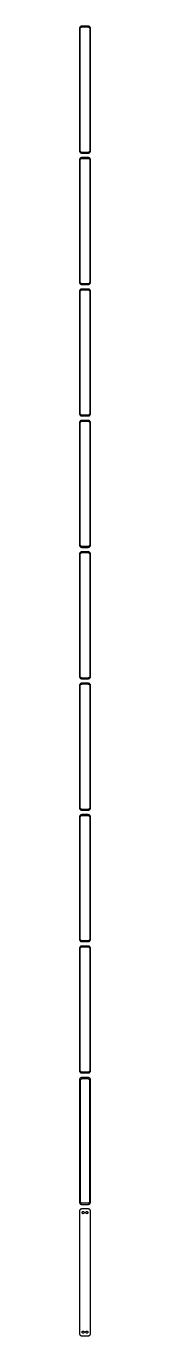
# Model space of a CAD drawing. Header units: metres. Extents: x -11 to 11, y 2513 to 5143.
import ezdxf

# ---------------------------------------------------------------- set-up
doc = ezdxf.new("R2010")
doc.units = ezdxf.units.M

msp = doc.modelspace()

# ---------------------------------------------------------------- linework, layer by layer
for p, q in [((-11.2106, 5139.13), (-11.25, 5138.5)), ((-11.25, 5138.5), (-11.25, 4893.5)), ((-11.0929, 5139.74), (-11.2106, 5139.13)), ((-10.8989, 5140.34), (-11.0929, 5139.74)), ((-10.6315, 5140.91), (-10.8989, 5140.34)), ((-10.2951, 5141.44), (-10.6315, 5140.91)), ((-9.89484, 5141.92), (-10.2951, 5141.44)), ((-9.43712, 5142.35), (-9.89484, 5141.92)), ((-9.75, 5138), (-9.71844, 5138.5)), ((-9.75, 4894), (-9.75, 5138)), ((-9.71844, 5138.5), (-9.62433, 5138.99)), ((-9.62433, 5138.99), (-9.4691, 5139.47)), ((-9.4691, 5139.47), (-9.25522, 5139.93)), ((-8.92912, 5142.72), (-9.43712, 5142.35)), ((-9.25522, 5139.93), (-8.98605, 5140.35)), ((-8.98605, 5140.35), (-8.66586, 5140.74)), ((-8.37889, 5143.02), (-8.92912, 5142.72)), ((-8.66586, 5140.74), (-8.29968, 5141.08)), ((-7.79507, 5143.26), (-8.37889, 5143.02)), ((-8.29968, 5141.08), (-7.8933, 5141.38)), ((-7.8933, 5141.38), (-7.45311, 5141.62)), ((-7.1869, 5143.41), (-7.79507, 5143.26)), ((-7.45311, 5141.62), (-6.98605, 5141.8)), ((-6.56395, 5143.49), (-7.1869, 5143.41)), ((-6.98605, 5141.8), (-6.49951, 5141.93)), ((6.56395, 5143.49), (-6.56395, 5143.49)), ((-6.49951, 5141.93), (-6.00116, 5141.99)), ((-6.00116, 5141.99), (6.00116, 5141.99)), ((6.00116, 5141.99), (6.49951, 5141.93)), ((6.49951, 5141.93), (6.98605, 5141.8)), ((7.1869, 5143.41), (6.56395, 5143.49)), ((6.98605, 5141.8), (7.45311, 5141.62)), ((7.79507, 5143.26), (7.1869, 5143.41)), ((7.45311, 5141.62), (7.8933, 5141.38)), ((8.37889, 5143.02), (7.79507, 5143.26)), ((7.8933, 5141.38), (8.29968, 5141.08)), ((8.29968, 5141.08), (8.66586, 5140.74)), ((8.92912, 5142.72), (8.37889, 5143.02)), ((8.66586, 5140.74), (8.98605, 5140.35)), ((9.43712, 5142.35), (8.92912, 5142.72)), ((8.98605, 5140.35), (9.25522, 5139.93)), ((9.25522, 5139.93), (9.4691, 5139.47)), ((9.89484, 5141.92), (9.43712, 5142.35)), ((9.4691, 5139.47), (9.62433, 5138.99)), ((9.62433, 5138.99), (9.71844, 5138.5)), ((9.71844, 5138.5), (9.75, 5138)), ((9.75, 5138), (9.75, 4894)), ((10.2951, 5141.44), (9.89484, 5141.92)), ((10.6315, 5140.91), (10.2951, 5141.44)), ((10.8989, 5140.34), (10.6315, 5140.91)), ((11.0929, 5139.74), (10.8989, 5140.34)), ((11.2106, 5139.13), (11.0929, 5139.74)), ((11.25, 5138.5), (11.2106, 5139.13)), ((11.25, 4893.5), (11.25, 5138.5)), ((-9.71844, 4893.5), (-9.75, 4894)), ((9.75, 4894), (9.71844, 4893.5)), ((-11.25, 4893.5), (-11.2106, 4892.87)), ((-11.2106, 4875.13), (-11.25, 4874.5)), ((-11.25, 4874.5), (-11.25, 4629.5)), ((-11.2106, 4892.87), (-11.0929, 4892.26)), ((-11.0929, 4875.74), (-11.2106, 4875.13)), ((-11.0929, 4892.26), (-10.8989, 4891.66)), ((-10.8989, 4876.34), (-11.0929, 4875.74)), ((-10.8989, 4891.66), (-10.6315, 4891.09)), ((-10.6315, 4876.91), (-10.8989, 4876.34)), ((-10.6315, 4891.09), (-10.2951, 4890.56)), ((-10.2951, 4877.44), (-10.6315, 4876.91)), ((-10.2951, 4890.56), (-9.89484, 4890.08)), ((-9.89484, 4877.92), (-10.2951, 4877.44)), ((-9.89484, 4890.08), (-9.43712, 4889.65)), ((-9.43712, 4878.35), (-9.89484, 4877.92)), ((-9.75, 4874), (-9.71844, 4874.5)), ((-9.75, 4630), (-9.75, 4874)), ((-9.62433, 4893.01), (-9.71844, 4893.5)), ((-9.71844, 4874.5), (-9.62433, 4874.99)), ((-9.4691, 4892.53), (-9.62433, 4893.01)), ((-9.62433, 4874.99), (-9.4691, 4875.47)), ((-9.25522, 4892.07), (-9.4691, 4892.53)), ((-9.4691, 4875.47), (-9.25522, 4875.93)), ((-9.43712, 4889.65), (-8.92912, 4889.28)), ((-8.92912, 4878.72), (-9.43712, 4878.35)), ((-8.98605, 4891.65), (-9.25522, 4892.07)), ((-9.25522, 4875.93), (-8.98605, 4876.35)), ((-8.66586, 4891.26), (-8.98605, 4891.65)), ((-8.98605, 4876.35), (-8.66586, 4876.74)), ((-8.92912, 4889.28), (-8.37889, 4888.98)), ((-8.37889, 4879.02), (-8.92912, 4878.72)), ((-8.29968, 4890.92), (-8.66586, 4891.26)), ((-8.66586, 4876.74), (-8.29968, 4877.08)), ((-8.37889, 4888.98), (-7.79507, 4888.74)), ((-7.79507, 4879.26), (-8.37889, 4879.02)), ((-7.8933, 4890.62), (-8.29968, 4890.92)), ((-8.29968, 4877.08), (-7.8933, 4877.38)), ((-7.45311, 4890.38), (-7.8933, 4890.62)), ((-7.8933, 4877.38), (-7.45311, 4877.62)), ((-7.79507, 4888.74), (-7.1869, 4888.59)), ((-7.1869, 4879.41), (-7.79507, 4879.26)), ((-6.98605, 4890.2), (-7.45311, 4890.38)), ((-7.45311, 4877.62), (-6.98605, 4877.8)), ((-7.1869, 4888.59), (-6.56395, 4888.51)), ((-6.56395, 4879.49), (-7.1869, 4879.41)), ((-6.49951, 4890.07), (-6.98605, 4890.2)), ((-6.98605, 4877.8), (-6.49951, 4877.93)), ((-6.56395, 4888.51), (6.56395, 4888.51)), ((6.56395, 4879.49), (-6.56395, 4879.49)), ((-6.00116, 4890.01), (-6.49951, 4890.07)), ((-6.49951, 4877.93), (-6.00116, 4877.99)), ((6.00116, 4890.01), (-6.00116, 4890.01)), ((-6.00116, 4877.99), (6.00116, 4877.99)), ((6.49951, 4890.07), (6.00116, 4890.01)), ((6.00116, 4877.99), (6.49951, 4877.93)), ((6.98605, 4890.2), (6.49951, 4890.07)), ((6.49951, 4877.93), (6.98605, 4877.8)), ((6.56395, 4888.51), (7.1869, 4888.59)), ((7.1869, 4879.41), (6.56395, 4879.49)), ((7.45311, 4890.38), (6.98605, 4890.2)), ((6.98605, 4877.8), (7.45311, 4877.62)), ((7.1869, 4888.59), (7.79507, 4888.74)), ((7.79507, 4879.26), (7.1869, 4879.41)), ((7.8933, 4890.62), (7.45311, 4890.38)), ((7.45311, 4877.62), (7.8933, 4877.38)), ((7.79507, 4888.74), (8.37889, 4888.98)), ((8.37889, 4879.02), (7.79507, 4879.26)), ((8.29968, 4890.92), (7.8933, 4890.62)), ((7.8933, 4877.38), (8.29968, 4877.08)), ((8.66586, 4891.26), (8.29968, 4890.92)), ((8.29968, 4877.08), (8.66586, 4876.74)), ((8.37889, 4888.98), (8.92912, 4889.28)), ((8.92912, 4878.72), (8.37889, 4879.02)), ((8.98605, 4891.65), (8.66586, 4891.26)), ((8.66586, 4876.74), (8.98605, 4876.35)), ((8.92912, 4889.28), (9.43712, 4889.65)), ((9.43712, 4878.35), (8.92912, 4878.72)), ((9.25522, 4892.07), (8.98605, 4891.65)), ((8.98605, 4876.35), (9.25522, 4875.93)), ((9.4691, 4892.53), (9.25522, 4892.07)), ((9.25522, 4875.93), (9.4691, 4875.47)), ((9.43712, 4889.65), (9.89484, 4890.08)), ((9.89484, 4877.92), (9.43712, 4878.35)), ((9.62433, 4893.01), (9.4691, 4892.53)), ((9.4691, 4875.47), (9.62433, 4874.99)), ((9.71844, 4893.5), (9.62433, 4893.01)), ((9.62433, 4874.99), (9.71844, 4874.5)), ((9.71844, 4874.5), (9.75, 4874)), ((9.75, 4874), (9.75, 4630)), ((9.89484, 4890.08), (10.2951, 4890.56)), ((10.2951, 4877.44), (9.89484, 4877.92)), ((10.2951, 4890.56), (10.6315, 4891.09)), ((10.6315, 4876.91), (10.2951, 4877.44)), ((10.6315, 4891.09), (10.8989, 4891.66)), ((10.8989, 4876.34), (10.6315, 4876.91)), ((10.8989, 4891.66), (11.0929, 4892.26)), ((11.0929, 4875.74), (10.8989, 4876.34)), ((11.0929, 4892.26), (11.2106, 4892.87)), ((11.2106, 4875.13), (11.0929, 4875.74)), ((11.2106, 4892.87), (11.25, 4893.5)), ((11.25, 4874.5), (11.2106, 4875.13)), ((11.25, 4629.5), (11.25, 4874.5)), ((-11.25, 4629.5), (-11.2106, 4628.87)), ((-11.2106, 4611.13), (-11.25, 4610.5)), ((-11.25, 4610.5), (-11.25, 4365.5)), ((-11.2106, 4628.87), (-11.0929, 4628.26)), ((-11.0929, 4611.74), (-11.2106, 4611.13)), ((-11.0929, 4628.26), (-10.8989, 4627.66)), ((-10.8989, 4612.34), (-11.0929, 4611.74)), ((-10.8989, 4627.66), (-10.6315, 4627.09)), ((-10.6315, 4612.91), (-10.8989, 4612.34)), ((-10.6315, 4627.09), (-10.2951, 4626.56)), ((-10.2951, 4613.44), (-10.6315, 4612.91)), ((-10.2951, 4626.56), (-9.89484, 4626.08)), ((-9.89484, 4613.92), (-10.2951, 4613.44)), ((-9.89484, 4626.08), (-9.43712, 4625.65)), ((-9.43712, 4614.35), (-9.89484, 4613.92)), ((-9.71844, 4629.5), (-9.75, 4630)), ((-9.75, 4610), (-9.71844, 4610.5)), ((-9.75, 4366), (-9.75, 4610)), ((-9.62433, 4629.01), (-9.71844, 4629.5)), ((-9.71844, 4610.5), (-9.62433, 4610.99)), ((-9.4691, 4628.53), (-9.62433, 4629.01)), ((-9.62433, 4610.99), (-9.4691, 4611.47)), ((-9.25522, 4628.07), (-9.4691, 4628.53)), ((-9.4691, 4611.47), (-9.25522, 4611.93)), ((-9.43712, 4625.65), (-8.92912, 4625.28)), ((-8.92912, 4614.72), (-9.43712, 4614.35)), ((-8.98605, 4627.65), (-9.25522, 4628.07)), ((-9.25522, 4611.93), (-8.98605, 4612.35)), ((-8.66586, 4627.26), (-8.98605, 4627.65)), ((-8.98605, 4612.35), (-8.66586, 4612.74)), ((-8.92912, 4625.28), (-8.37889, 4624.98)), ((-8.37889, 4615.02), (-8.92912, 4614.72)), ((-8.29968, 4626.92), (-8.66586, 4627.26)), ((-8.66586, 4612.74), (-8.29968, 4613.08)), ((-8.37889, 4624.98), (-7.79507, 4624.74)), ((-7.79507, 4615.26), (-8.37889, 4615.02)), ((-7.8933, 4626.62), (-8.29968, 4626.92)), ((-8.29968, 4613.08), (-7.8933, 4613.38)), ((-7.45311, 4626.38), (-7.8933, 4626.62)), ((-7.8933, 4613.38), (-7.45311, 4613.62)), ((-7.79507, 4624.74), (-7.1869, 4624.59)), ((-7.1869, 4615.41), (-7.79507, 4615.26)), ((-6.98605, 4626.2), (-7.45311, 4626.38)), ((-7.45311, 4613.62), (-6.98605, 4613.8)), ((-7.1869, 4624.59), (-6.56395, 4624.51)), ((-6.56395, 4615.49), (-7.1869, 4615.41)), ((-6.49951, 4626.07), (-6.98605, 4626.2)), ((-6.98605, 4613.8), (-6.49951, 4613.93)), ((-6.56395, 4624.51), (6.56395, 4624.51)), ((6.56395, 4615.49), (-6.56395, 4615.49)), ((-6.00116, 4626.01), (-6.49951, 4626.07)), ((-6.49951, 4613.93), (-6.00116, 4613.99)), ((6.00116, 4626.01), (-6.00116, 4626.01)), ((-6.00116, 4613.99), (6.00116, 4613.99)), ((6.49951, 4626.07), (6.00116, 4626.01)), ((6.00116, 4613.99), (6.49951, 4613.93)), ((6.98605, 4626.2), (6.49951, 4626.07)), ((6.49951, 4613.93), (6.98605, 4613.8)), ((6.56395, 4624.51), (7.1869, 4624.59)), ((7.1869, 4615.41), (6.56395, 4615.49)), ((7.45311, 4626.38), (6.98605, 4626.2)), ((6.98605, 4613.8), (7.45311, 4613.62)), ((7.1869, 4624.59), (7.79507, 4624.74)), ((7.79507, 4615.26), (7.1869, 4615.41)), ((7.8933, 4626.62), (7.45311, 4626.38)), ((7.45311, 4613.62), (7.8933, 4613.38)), ((7.79507, 4624.74), (8.37889, 4624.98)), ((8.37889, 4615.02), (7.79507, 4615.26)), ((8.29968, 4626.92), (7.8933, 4626.62)), ((7.8933, 4613.38), (8.29968, 4613.08)), ((8.66586, 4627.26), (8.29968, 4626.92)), ((8.29968, 4613.08), (8.66586, 4612.74)), ((8.37889, 4624.98), (8.92912, 4625.28)), ((8.92912, 4614.72), (8.37889, 4615.02)), ((8.98605, 4627.65), (8.66586, 4627.26)), ((8.66586, 4612.74), (8.98605, 4612.35)), ((8.92912, 4625.28), (9.43712, 4625.65)), ((9.43712, 4614.35), (8.92912, 4614.72)), ((9.25522, 4628.07), (8.98605, 4627.65)), ((8.98605, 4612.35), (9.25522, 4611.93)), ((9.4691, 4628.53), (9.25522, 4628.07)), ((9.25522, 4611.93), (9.4691, 4611.47)), ((9.43712, 4625.65), (9.89484, 4626.08)), ((9.89484, 4613.92), (9.43712, 4614.35)), ((9.62433, 4629.01), (9.4691, 4628.53)), ((9.4691, 4611.47), (9.62433, 4610.99)), ((9.71844, 4629.5), (9.62433, 4629.01)), ((9.62433, 4610.99), (9.71844, 4610.5)), ((9.75, 4630), (9.71844, 4629.5)), ((9.71844, 4610.5), (9.75, 4610)), ((9.75, 4610), (9.75, 4366)), ((9.89484, 4626.08), (10.2951, 4626.56)), ((10.2951, 4613.44), (9.89484, 4613.92)), ((10.2951, 4626.56), (10.6315, 4627.09)), ((10.6315, 4612.91), (10.2951, 4613.44)), ((10.6315, 4627.09), (10.8989, 4627.66)), ((10.8989, 4612.34), (10.6315, 4612.91)), ((10.8989, 4627.66), (11.0929, 4628.26)), ((11.0929, 4611.74), (10.8989, 4612.34)), ((11.0929, 4628.26), (11.2106, 4628.87)), ((11.2106, 4611.13), (11.0929, 4611.74)), ((11.2106, 4628.87), (11.25, 4629.5)), ((11.25, 4610.5), (11.2106, 4611.13)), ((11.25, 4365.5), (11.25, 4610.5)), ((-11.25, 4365.5), (-11.2106, 4364.87)), ((-11.2106, 4347.13), (-11.25, 4346.5)), ((-11.25, 4346.5), (-11.25, 4101.5)), ((-11.2106, 4364.87), (-11.0929, 4364.26)), ((-11.0929, 4347.74), (-11.2106, 4347.13)), ((-11.0929, 4364.26), (-10.8989, 4363.66)), ((-10.8989, 4348.34), (-11.0929, 4347.74)), ((-10.8989, 4363.66), (-10.6315, 4363.09)), ((-10.6315, 4348.91), (-10.8989, 4348.34)), ((-10.6315, 4363.09), (-10.2951, 4362.56)), ((-10.2951, 4349.44), (-10.6315, 4348.91)), ((-10.2951, 4362.56), (-9.89484, 4362.08)), ((-9.89484, 4349.92), (-10.2951, 4349.44)), ((-9.89484, 4362.08), (-9.43712, 4361.65)), ((-9.43712, 4350.35), (-9.89484, 4349.92)), ((-9.71844, 4365.5), (-9.75, 4366)), ((-9.75, 4346), (-9.71844, 4346.5)), ((-9.75, 4102), (-9.75, 4346)), ((-9.62433, 4365.01), (-9.71844, 4365.5)), ((-9.71844, 4346.5), (-9.62433, 4346.99)), ((-9.4691, 4364.53), (-9.62433, 4365.01)), ((-9.62433, 4346.99), (-9.4691, 4347.47)), ((-9.25522, 4364.07), (-9.4691, 4364.53)), ((-9.4691, 4347.47), (-9.25522, 4347.93)), ((-9.43712, 4361.65), (-8.92912, 4361.28)), ((-8.92912, 4350.72), (-9.43712, 4350.35)), ((-8.98605, 4363.65), (-9.25522, 4364.07)), ((-9.25522, 4347.93), (-8.98605, 4348.35)), ((-8.66586, 4363.26), (-8.98605, 4363.65)), ((-8.98605, 4348.35), (-8.66586, 4348.74)), ((-8.92912, 4361.28), (-8.37889, 4360.98)), ((-8.37889, 4351.02), (-8.92912, 4350.72)), ((-8.29968, 4362.92), (-8.66586, 4363.26)), ((-8.66586, 4348.74), (-8.29968, 4349.08)), ((-8.37889, 4360.98), (-7.79507, 4360.74)), ((-7.79507, 4351.26), (-8.37889, 4351.02)), ((-7.8933, 4362.62), (-8.29968, 4362.92)), ((-8.29968, 4349.08), (-7.8933, 4349.38)), ((-7.45311, 4362.38), (-7.8933, 4362.62)), ((-7.8933, 4349.38), (-7.45311, 4349.62)), ((-7.79507, 4360.74), (-7.1869, 4360.59)), ((-7.1869, 4351.41), (-7.79507, 4351.26)), ((-6.98605, 4362.2), (-7.45311, 4362.38)), ((-7.45311, 4349.62), (-6.98605, 4349.8)), ((-7.1869, 4360.59), (-6.56395, 4360.51)), ((-6.56395, 4351.49), (-7.1869, 4351.41)), ((-6.49951, 4362.07), (-6.98605, 4362.2)), ((-6.98605, 4349.8), (-6.49951, 4349.93)), ((-6.56395, 4360.51), (6.56395, 4360.51)), ((6.56395, 4351.49), (-6.56395, 4351.49)), ((-6.00116, 4362.01), (-6.49951, 4362.07)), ((-6.49951, 4349.93), (-6.00116, 4349.99)), ((6.00116, 4362.01), (-6.00116, 4362.01)), ((-6.00116, 4349.99), (6.00116, 4349.99)), ((6.49951, 4362.07), (6.00116, 4362.01)), ((6.00116, 4349.99), (6.49951, 4349.93)), ((6.98605, 4362.2), (6.49951, 4362.07)), ((6.49951, 4349.93), (6.98605, 4349.8)), ((6.56395, 4360.51), (7.1869, 4360.59)), ((7.1869, 4351.41), (6.56395, 4351.49)), ((7.45311, 4362.38), (6.98605, 4362.2)), ((6.98605, 4349.8), (7.45311, 4349.62)), ((7.1869, 4360.59), (7.79507, 4360.74)), ((7.79507, 4351.26), (7.1869, 4351.41)), ((7.8933, 4362.62), (7.45311, 4362.38)), ((7.45311, 4349.62), (7.8933, 4349.38)), ((7.79507, 4360.74), (8.37889, 4360.98)), ((8.37889, 4351.02), (7.79507, 4351.26)), ((8.29968, 4362.92), (7.8933, 4362.62)), ((7.8933, 4349.38), (8.29968, 4349.08)), ((8.66586, 4363.26), (8.29968, 4362.92)), ((8.29968, 4349.08), (8.66586, 4348.74)), ((8.37889, 4360.98), (8.92912, 4361.28)), ((8.92912, 4350.72), (8.37889, 4351.02)), ((8.98605, 4363.65), (8.66586, 4363.26)), ((8.66586, 4348.74), (8.98605, 4348.35)), ((8.92912, 4361.28), (9.43712, 4361.65)), ((9.43712, 4350.35), (8.92912, 4350.72)), ((9.25522, 4364.07), (8.98605, 4363.65)), ((8.98605, 4348.35), (9.25522, 4347.93)), ((9.4691, 4364.53), (9.25522, 4364.07)), ((9.25522, 4347.93), (9.4691, 4347.47)), ((9.43712, 4361.65), (9.89484, 4362.08)), ((9.89484, 4349.92), (9.43712, 4350.35)), ((9.62433, 4365.01), (9.4691, 4364.53)), ((9.4691, 4347.47), (9.62433, 4346.99)), ((9.71844, 4365.5), (9.62433, 4365.01)), ((9.62433, 4346.99), (9.71844, 4346.5)), ((9.75, 4366), (9.71844, 4365.5)), ((9.71844, 4346.5), (9.75, 4346)), ((9.75, 4346), (9.75, 4102)), ((9.89484, 4362.08), (10.2951, 4362.56)), ((10.2951, 4349.44), (9.89484, 4349.92)), ((10.2951, 4362.56), (10.6315, 4363.09)), ((10.6315, 4348.91), (10.2951, 4349.44)), ((10.6315, 4363.09), (10.8989, 4363.66)), ((10.8989, 4348.34), (10.6315, 4348.91)), ((10.8989, 4363.66), (11.0929, 4364.26)), ((11.0929, 4347.74), (10.8989, 4348.34)), ((11.0929, 4364.26), (11.2106, 4364.87)), ((11.2106, 4347.13), (11.0929, 4347.74)), ((11.2106, 4364.87), (11.25, 4365.5)), ((11.25, 4346.5), (11.2106, 4347.13)), ((11.25, 4101.5), (11.25, 4346.5)), ((-11.25, 4101.5), (-11.2106, 4100.87)), ((-11.2106, 4083.13), (-11.25, 4082.5)), ((-11.25, 4082.5), (-11.25, 3837.5)), ((-11.2106, 4100.87), (-11.0929, 4100.26)), ((-11.0929, 4083.74), (-11.2106, 4083.13)), ((-11.0929, 4100.26), (-10.8989, 4099.66)), ((-10.8989, 4084.34), (-11.0929, 4083.74)), ((-10.8989, 4099.66), (-10.6315, 4099.09)), ((-10.6315, 4084.91), (-10.8989, 4084.34)), ((-10.6315, 4099.09), (-10.2951, 4098.56)), ((-10.2951, 4085.44), (-10.6315, 4084.91)), ((-10.2951, 4098.56), (-9.89484, 4098.08)), ((-9.89484, 4085.92), (-10.2951, 4085.44)), ((-9.89484, 4098.08), (-9.43712, 4097.65)), ((-9.43712, 4086.35), (-9.89484, 4085.92)), ((-9.71844, 4101.5), (-9.75, 4102)), ((-9.75, 4082), (-9.71844, 4082.5)), ((-9.75, 3838), (-9.75, 4082)), ((-9.62433, 4101.01), (-9.71844, 4101.5)), ((-9.71844, 4082.5), (-9.62433, 4082.99)), ((-9.4691, 4100.53), (-9.62433, 4101.01)), ((-9.62433, 4082.99), (-9.4691, 4083.47)), ((-9.25522, 4100.07), (-9.4691, 4100.53)), ((-9.4691, 4083.47), (-9.25522, 4083.93)), ((-9.43712, 4097.65), (-8.92912, 4097.28)), ((-8.92912, 4086.72), (-9.43712, 4086.35)), ((-8.98605, 4099.65), (-9.25522, 4100.07)), ((-9.25522, 4083.93), (-8.98605, 4084.35)), ((-8.66586, 4099.26), (-8.98605, 4099.65)), ((-8.98605, 4084.35), (-8.66586, 4084.74)), ((-8.92912, 4097.28), (-8.37889, 4096.98)), ((-8.37889, 4087.02), (-8.92912, 4086.72)), ((-8.29968, 4098.92), (-8.66586, 4099.26)), ((-8.66586, 4084.74), (-8.29968, 4085.08)), ((-8.37889, 4096.98), (-7.79507, 4096.74)), ((-7.79507, 4087.26), (-8.37889, 4087.02)), ((-7.8933, 4098.62), (-8.29968, 4098.92)), ((-8.29968, 4085.08), (-7.8933, 4085.38)), ((-7.45311, 4098.38), (-7.8933, 4098.62)), ((-7.8933, 4085.38), (-7.45311, 4085.62)), ((-7.79507, 4096.74), (-7.1869, 4096.59)), ((-7.1869, 4087.41), (-7.79507, 4087.26)), ((-6.98605, 4098.2), (-7.45311, 4098.38)), ((-7.45311, 4085.62), (-6.98605, 4085.8)), ((-7.1869, 4096.59), (-6.56395, 4096.51)), ((-6.56395, 4087.49), (-7.1869, 4087.41)), ((-6.49951, 4098.07), (-6.98605, 4098.2)), ((-6.98605, 4085.8), (-6.49951, 4085.93)), ((-6.56395, 4096.51), (6.56395, 4096.51)), ((6.56395, 4087.49), (-6.56395, 4087.49)), ((-6.00116, 4098.01), (-6.49951, 4098.07)), ((-6.49951, 4085.93), (-6.00116, 4085.99)), ((6.00116, 4098.01), (-6.00116, 4098.01)), ((-6.00116, 4085.99), (6.00116, 4085.99)), ((6.49951, 4098.07), (6.00116, 4098.01)), ((6.00116, 4085.99), (6.49951, 4085.93)), ((6.98605, 4098.2), (6.49951, 4098.07)), ((6.49951, 4085.93), (6.98605, 4085.8)), ((6.56395, 4096.51), (7.1869, 4096.59)), ((7.1869, 4087.41), (6.56395, 4087.49)), ((7.45311, 4098.38), (6.98605, 4098.2)), ((6.98605, 4085.8), (7.45311, 4085.62)), ((7.1869, 4096.59), (7.79507, 4096.74)), ((7.79507, 4087.26), (7.1869, 4087.41)), ((7.8933, 4098.62), (7.45311, 4098.38)), ((7.45311, 4085.62), (7.8933, 4085.38)), ((7.79507, 4096.74), (8.37889, 4096.98)), ((8.37889, 4087.02), (7.79507, 4087.26)), ((8.29968, 4098.92), (7.8933, 4098.62)), ((7.8933, 4085.38), (8.29968, 4085.08)), ((8.66586, 4099.26), (8.29968, 4098.92)), ((8.29968, 4085.08), (8.66586, 4084.74)), ((8.37889, 4096.98), (8.92912, 4097.28)), ((8.92912, 4086.72), (8.37889, 4087.02)), ((8.98605, 4099.65), (8.66586, 4099.26)), ((8.66586, 4084.74), (8.98605, 4084.35)), ((8.92912, 4097.28), (9.43712, 4097.65)), ((9.43712, 4086.35), (8.92912, 4086.72)), ((9.25522, 4100.07), (8.98605, 4099.65)), ((8.98605, 4084.35), (9.25522, 4083.93)), ((9.4691, 4100.53), (9.25522, 4100.07)), ((9.25522, 4083.93), (9.4691, 4083.47)), ((9.43712, 4097.65), (9.89484, 4098.08)), ((9.89484, 4085.92), (9.43712, 4086.35)), ((9.62433, 4101.01), (9.4691, 4100.53)), ((9.4691, 4083.47), (9.62433, 4082.99)), ((9.71844, 4101.5), (9.62433, 4101.01)), ((9.62433, 4082.99), (9.71844, 4082.5)), ((9.75, 4102), (9.71844, 4101.5)), ((9.71844, 4082.5), (9.75, 4082)), ((9.75, 4082), (9.75, 3838)), ((9.89484, 4098.08), (10.2951, 4098.56)), ((10.2951, 4085.44), (9.89484, 4085.92)), ((10.2951, 4098.56), (10.6315, 4099.09)), ((10.6315, 4084.91), (10.2951, 4085.44)), ((10.6315, 4099.09), (10.8989, 4099.66)), ((10.8989, 4084.34), (10.6315, 4084.91)), ((10.8989, 4099.66), (11.0929, 4100.26)), ((11.0929, 4083.74), (10.8989, 4084.34)), ((11.0929, 4100.26), (11.2106, 4100.87)), ((11.2106, 4083.13), (11.0929, 4083.74)), ((11.2106, 4100.87), (11.25, 4101.5)), ((11.25, 4082.5), (11.2106, 4083.13)), ((11.25, 3837.5), (11.25, 4082.5)), ((-11.25, 3837.5), (-11.2106, 3836.87)), ((-11.2106, 3819.13), (-11.25, 3818.5)), ((-11.25, 3818.5), (-11.25, 3573.5)), ((-11.2106, 3836.87), (-11.0929, 3836.26)), ((-11.0929, 3819.74), (-11.2106, 3819.13)), ((-11.0929, 3836.26), (-10.8989, 3835.66)), ((-10.8989, 3820.34), (-11.0929, 3819.74)), ((-10.8989, 3835.66), (-10.6315, 3835.09)), ((-10.6315, 3820.91), (-10.8989, 3820.34)), ((-10.6315, 3835.09), (-10.2951, 3834.56)), ((-10.2951, 3821.44), (-10.6315, 3820.91)), ((-10.2951, 3834.56), (-9.89484, 3834.08)), ((-9.89484, 3821.92), (-10.2951, 3821.44)), ((-9.89484, 3834.08), (-9.43712, 3833.65)), ((-9.43712, 3822.35), (-9.89484, 3821.92)), ((-9.71844, 3837.5), (-9.75, 3838)), ((-9.75, 3818), (-9.71844, 3818.5)), ((-9.75, 3574), (-9.75, 3818)), ((-9.62433, 3837.01), (-9.71844, 3837.5)), ((-9.71844, 3818.5), (-9.62433, 3818.99)), ((-9.4691, 3836.53), (-9.62433, 3837.01)), ((-9.62433, 3818.99), (-9.4691, 3819.47)), ((-9.25522, 3836.07), (-9.4691, 3836.53)), ((-9.4691, 3819.47), (-9.25522, 3819.93)), ((-9.43712, 3833.65), (-8.92912, 3833.28)), ((-8.92912, 3822.72), (-9.43712, 3822.35)), ((-8.98605, 3835.65), (-9.25522, 3836.07)), ((-9.25522, 3819.93), (-8.98605, 3820.35)), ((-8.66586, 3835.26), (-8.98605, 3835.65)), ((-8.98605, 3820.35), (-8.66586, 3820.74)), ((-8.92912, 3833.28), (-8.37889, 3832.98)), ((-8.37889, 3823.02), (-8.92912, 3822.72)), ((-8.29968, 3834.92), (-8.66586, 3835.26)), ((-8.66586, 3820.74), (-8.29968, 3821.08)), ((-8.37889, 3832.98), (-7.79507, 3832.74)), ((-7.79507, 3823.26), (-8.37889, 3823.02)), ((-7.8933, 3834.62), (-8.29968, 3834.92)), ((-8.29968, 3821.08), (-7.8933, 3821.38)), ((-7.45311, 3834.38), (-7.8933, 3834.62)), ((-7.8933, 3821.38), (-7.45311, 3821.62)), ((-7.79507, 3832.74), (-7.1869, 3832.59)), ((-7.1869, 3823.41), (-7.79507, 3823.26)), ((-6.98605, 3834.2), (-7.45311, 3834.38)), ((-7.45311, 3821.62), (-6.98605, 3821.8)), ((-7.1869, 3832.59), (-6.56395, 3832.51)), ((-6.56395, 3823.49), (-7.1869, 3823.41)), ((-6.49951, 3834.07), (-6.98605, 3834.2)), ((-6.98605, 3821.8), (-6.49951, 3821.93)), ((-6.56395, 3832.51), (6.56395, 3832.51)), ((6.56395, 3823.49), (-6.56395, 3823.49)), ((-6.00116, 3834.01), (-6.49951, 3834.07)), ((-6.49951, 3821.93), (-6.00116, 3821.99)), ((6.00116, 3834.01), (-6.00116, 3834.01)), ((-6.00116, 3821.99), (6.00116, 3821.99)), ((6.49951, 3834.07), (6.00116, 3834.01)), ((6.00116, 3821.99), (6.49951, 3821.93)), ((6.98605, 3834.2), (6.49951, 3834.07)), ((6.49951, 3821.93), (6.98605, 3821.8)), ((6.56395, 3832.51), (7.1869, 3832.59)), ((7.1869, 3823.41), (6.56395, 3823.49)), ((7.45311, 3834.38), (6.98605, 3834.2)), ((6.98605, 3821.8), (7.45311, 3821.62)), ((7.1869, 3832.59), (7.79507, 3832.74)), ((7.79507, 3823.26), (7.1869, 3823.41)), ((7.8933, 3834.62), (7.45311, 3834.38)), ((7.45311, 3821.62), (7.8933, 3821.38)), ((7.79507, 3832.74), (8.37889, 3832.98)), ((8.37889, 3823.02), (7.79507, 3823.26)), ((8.29968, 3834.92), (7.8933, 3834.62)), ((7.8933, 3821.38), (8.29968, 3821.08)), ((8.66586, 3835.26), (8.29968, 3834.92)), ((8.29968, 3821.08), (8.66586, 3820.74)), ((8.37889, 3832.98), (8.92912, 3833.28)), ((8.92912, 3822.72), (8.37889, 3823.02)), ((8.98605, 3835.65), (8.66586, 3835.26)), ((8.66586, 3820.74), (8.98605, 3820.35)), ((8.92912, 3833.28), (9.43712, 3833.65)), ((9.43712, 3822.35), (8.92912, 3822.72)), ((9.25522, 3836.07), (8.98605, 3835.65)), ((8.98605, 3820.35), (9.25522, 3819.93)), ((9.4691, 3836.53), (9.25522, 3836.07)), ((9.25522, 3819.93), (9.4691, 3819.47)), ((9.43712, 3833.65), (9.89484, 3834.08)), ((9.89484, 3821.92), (9.43712, 3822.35)), ((9.62433, 3837.01), (9.4691, 3836.53)), ((9.4691, 3819.47), (9.62433, 3818.99)), ((9.71844, 3837.5), (9.62433, 3837.01)), ((9.62433, 3818.99), (9.71844, 3818.5)), ((9.75, 3838), (9.71844, 3837.5)), ((9.71844, 3818.5), (9.75, 3818)), ((9.75, 3818), (9.75, 3574)), ((9.89484, 3834.08), (10.2951, 3834.56)), ((10.2951, 3821.44), (9.89484, 3821.92)), ((10.2951, 3834.56), (10.6315, 3835.09)), ((10.6315, 3820.91), (10.2951, 3821.44)), ((10.6315, 3835.09), (10.8989, 3835.66)), ((10.8989, 3820.34), (10.6315, 3820.91)), ((10.8989, 3835.66), (11.0929, 3836.26)), ((11.0929, 3819.74), (10.8989, 3820.34)), ((11.0929, 3836.26), (11.2106, 3836.87)), ((11.2106, 3819.13), (11.0929, 3819.74)), ((11.2106, 3836.87), (11.25, 3837.5)), ((11.25, 3818.5), (11.2106, 3819.13)), ((11.25, 3573.5), (11.25, 3818.5)), ((-11.25, 3573.5), (-11.2106, 3572.87)), ((-11.2106, 3555.13), (-11.25, 3554.5)), ((-11.25, 3554.5), (-11.25, 3309.5)), ((-11.2106, 3572.87), (-11.0929, 3572.26)), ((-11.0929, 3555.74), (-11.2106, 3555.13)), ((-11.0929, 3572.26), (-10.8989, 3571.66)), ((-10.8989, 3556.34), (-11.0929, 3555.74)), ((-10.8989, 3571.66), (-10.6315, 3571.09)), ((-10.6315, 3556.91), (-10.8989, 3556.34)), ((-10.6315, 3571.09), (-10.2951, 3570.56)), ((-10.2951, 3557.44), (-10.6315, 3556.91)), ((-10.2951, 3570.56), (-9.89484, 3570.08)), ((-9.89484, 3557.92), (-10.2951, 3557.44)), ((-9.89484, 3570.08), (-9.43712, 3569.65)), ((-9.43712, 3558.35), (-9.89484, 3557.92)), ((-9.71844, 3573.5), (-9.75, 3574)), ((-9.75, 3554), (-9.71844, 3554.5)), ((-9.75, 3310), (-9.75, 3554)), ((-9.62433, 3573.01), (-9.71844, 3573.5)), ((-9.71844, 3554.5), (-9.62433, 3554.99)), ((-9.4691, 3572.53), (-9.62433, 3573.01)), ((-9.62433, 3554.99), (-9.4691, 3555.47)), ((-9.25522, 3572.07), (-9.4691, 3572.53)), ((-9.4691, 3555.47), (-9.25522, 3555.93)), ((-9.43712, 3569.65), (-8.92912, 3569.28)), ((-8.92912, 3558.72), (-9.43712, 3558.35)), ((-8.98605, 3571.65), (-9.25522, 3572.07)), ((-9.25522, 3555.93), (-8.98605, 3556.35)), ((-8.66586, 3571.26), (-8.98605, 3571.65)), ((-8.98605, 3556.35), (-8.66586, 3556.74)), ((-8.92912, 3569.28), (-8.37889, 3568.98)), ((-8.37889, 3559.02), (-8.92912, 3558.72)), ((-8.29968, 3570.92), (-8.66586, 3571.26)), ((-8.66586, 3556.74), (-8.29968, 3557.08)), ((-8.37889, 3568.98), (-7.79507, 3568.74)), ((-7.79507, 3559.26), (-8.37889, 3559.02)), ((-7.8933, 3570.62), (-8.29968, 3570.92)), ((-8.29968, 3557.08), (-7.8933, 3557.38)), ((-7.45311, 3570.38), (-7.8933, 3570.62)), ((-7.8933, 3557.38), (-7.45311, 3557.62)), ((-7.79507, 3568.74), (-7.1869, 3568.59)), ((-7.1869, 3559.41), (-7.79507, 3559.26)), ((-6.98605, 3570.2), (-7.45311, 3570.38)), ((-7.45311, 3557.62), (-6.98605, 3557.8)), ((-7.1869, 3568.59), (-6.56395, 3568.51)), ((-6.56395, 3559.49), (-7.1869, 3559.41)), ((-6.49951, 3570.07), (-6.98605, 3570.2)), ((-6.98605, 3557.8), (-6.49951, 3557.93)), ((-6.56395, 3568.51), (6.56395, 3568.51)), ((6.56395, 3559.49), (-6.56395, 3559.49)), ((-6.00116, 3570.01), (-6.49951, 3570.07)), ((-6.49951, 3557.93), (-6.00116, 3557.99)), ((6.00116, 3570.01), (-6.00116, 3570.01)), ((-6.00116, 3557.99), (6.00116, 3557.99)), ((6.49951, 3570.07), (6.00116, 3570.01)), ((6.00116, 3557.99), (6.49951, 3557.93)), ((6.98605, 3570.2), (6.49951, 3570.07)), ((6.49951, 3557.93), (6.98605, 3557.8)), ((6.56395, 3568.51), (7.1869, 3568.59)), ((7.1869, 3559.41), (6.56395, 3559.49)), ((7.45311, 3570.38), (6.98605, 3570.2)), ((6.98605, 3557.8), (7.45311, 3557.62)), ((7.1869, 3568.59), (7.79507, 3568.74)), ((7.79507, 3559.26), (7.1869, 3559.41)), ((7.8933, 3570.62), (7.45311, 3570.38)), ((7.45311, 3557.62), (7.8933, 3557.38)), ((7.79507, 3568.74), (8.37889, 3568.98)), ((8.37889, 3559.02), (7.79507, 3559.26)), ((8.29968, 3570.92), (7.8933, 3570.62)), ((7.8933, 3557.38), (8.29968, 3557.08)), ((8.66586, 3571.26), (8.29968, 3570.92)), ((8.29968, 3557.08), (8.66586, 3556.74)), ((8.37889, 3568.98), (8.92912, 3569.28)), ((8.92912, 3558.72), (8.37889, 3559.02)), ((8.98605, 3571.65), (8.66586, 3571.26)), ((8.66586, 3556.74), (8.98605, 3556.35)), ((8.92912, 3569.28), (9.43712, 3569.65)), ((9.43712, 3558.35), (8.92912, 3558.72)), ((9.25522, 3572.07), (8.98605, 3571.65)), ((8.98605, 3556.35), (9.25522, 3555.93)), ((9.4691, 3572.53), (9.25522, 3572.07)), ((9.25522, 3555.93), (9.4691, 3555.47)), ((9.43712, 3569.65), (9.89484, 3570.08)), ((9.89484, 3557.92), (9.43712, 3558.35)), ((9.62433, 3573.01), (9.4691, 3572.53)), ((9.4691, 3555.47), (9.62433, 3554.99)), ((9.71844, 3573.5), (9.62433, 3573.01)), ((9.62433, 3554.99), (9.71844, 3554.5)), ((9.75, 3574), (9.71844, 3573.5)), ((9.71844, 3554.5), (9.75, 3554)), ((9.75, 3554), (9.75, 3310)), ((9.89484, 3570.08), (10.2951, 3570.56)), ((10.2951, 3557.44), (9.89484, 3557.92)), ((10.2951, 3570.56), (10.6315, 3571.09)), ((10.6315, 3556.91), (10.2951, 3557.44)), ((10.6315, 3571.09), (10.8989, 3571.66)), ((10.8989, 3556.34), (10.6315, 3556.91)), ((10.8989, 3571.66), (11.0929, 3572.26)), ((11.0929, 3555.74), (10.8989, 3556.34)), ((11.0929, 3572.26), (11.2106, 3572.87)), ((11.2106, 3555.13), (11.0929, 3555.74)), ((11.2106, 3572.87), (11.25, 3573.5)), ((11.25, 3554.5), (11.2106, 3555.13)), ((11.25, 3309.5), (11.25, 3554.5)), ((-11.25, 3309.5), (-11.2106, 3308.87)), ((-11.2106, 3291.13), (-11.25, 3290.5)), ((-11.25, 3290.5), (-11.25, 3045.5)), ((-11.2106, 3308.87), (-11.0929, 3308.26)), ((-11.0929, 3291.74), (-11.2106, 3291.13)), ((-11.0929, 3308.26), (-10.8989, 3307.66)), ((-10.8989, 3292.34), (-11.0929, 3291.74)), ((-10.8989, 3307.66), (-10.6315, 3307.09)), ((-10.6315, 3292.91), (-10.8989, 3292.34)), ((-10.6315, 3307.09), (-10.2951, 3306.56)), ((-10.2951, 3293.44), (-10.6315, 3292.91)), ((-10.2951, 3306.56), (-9.89484, 3306.08)), ((-9.89484, 3293.92), (-10.2951, 3293.44)), ((-9.89484, 3306.08), (-9.43712, 3305.65)), ((-9.43712, 3294.35), (-9.89484, 3293.92)), ((-9.71844, 3309.5), (-9.75, 3310)), ((-9.75, 3290), (-9.71844, 3290.5)), ((-9.75, 3046), (-9.75, 3290)), ((-9.62433, 3309.01), (-9.71844, 3309.5)), ((-9.71844, 3290.5), (-9.62433, 3290.99)), ((-9.4691, 3308.53), (-9.62433, 3309.01)), ((-9.62433, 3290.99), (-9.4691, 3291.47)), ((-9.25522, 3308.07), (-9.4691, 3308.53)), ((-9.4691, 3291.47), (-9.25522, 3291.93)), ((-9.43712, 3305.65), (-8.92912, 3305.28)), ((-8.92912, 3294.72), (-9.43712, 3294.35)), ((-8.98605, 3307.65), (-9.25522, 3308.07)), ((-9.25522, 3291.93), (-8.98605, 3292.35)), ((-8.66586, 3307.26), (-8.98605, 3307.65)), ((-8.98605, 3292.35), (-8.66586, 3292.74)), ((-8.92912, 3305.28), (-8.37889, 3304.98)), ((-8.37889, 3295.02), (-8.92912, 3294.72)), ((-8.29968, 3306.92), (-8.66586, 3307.26)), ((-8.66586, 3292.74), (-8.29968, 3293.08)), ((-8.37889, 3304.98), (-7.79507, 3304.74)), ((-7.79507, 3295.26), (-8.37889, 3295.02)), ((-7.8933, 3306.62), (-8.29968, 3306.92)), ((-8.29968, 3293.08), (-7.8933, 3293.38)), ((-7.45311, 3306.38), (-7.8933, 3306.62)), ((-7.8933, 3293.38), (-7.45311, 3293.62)), ((-7.79507, 3304.74), (-7.1869, 3304.59)), ((-7.1869, 3295.41), (-7.79507, 3295.26)), ((-6.98605, 3306.2), (-7.45311, 3306.38)), ((-7.45311, 3293.62), (-6.98605, 3293.8)), ((-7.1869, 3304.59), (-6.56395, 3304.51)), ((-6.56395, 3295.49), (-7.1869, 3295.41)), ((-6.49951, 3306.07), (-6.98605, 3306.2)), ((-6.98605, 3293.8), (-6.49951, 3293.93)), ((-6.56395, 3304.51), (6.56395, 3304.51)), ((6.56395, 3295.49), (-6.56395, 3295.49)), ((-6.00116, 3306.01), (-6.49951, 3306.07)), ((-6.49951, 3293.93), (-6.00116, 3293.99)), ((6.00116, 3306.01), (-6.00116, 3306.01)), ((-6.00116, 3293.99), (6.00116, 3293.99)), ((6.49951, 3306.07), (6.00116, 3306.01)), ((6.00116, 3293.99), (6.49951, 3293.93)), ((6.98605, 3306.2), (6.49951, 3306.07)), ((6.49951, 3293.93), (6.98605, 3293.8)), ((6.56395, 3304.51), (7.1869, 3304.59)), ((7.1869, 3295.41), (6.56395, 3295.49)), ((7.45311, 3306.38), (6.98605, 3306.2)), ((6.98605, 3293.8), (7.45311, 3293.62)), ((7.1869, 3304.59), (7.79507, 3304.74)), ((7.79507, 3295.26), (7.1869, 3295.41)), ((7.8933, 3306.62), (7.45311, 3306.38)), ((7.45311, 3293.62), (7.8933, 3293.38)), ((7.79507, 3304.74), (8.37889, 3304.98)), ((8.37889, 3295.02), (7.79507, 3295.26)), ((8.29968, 3306.92), (7.8933, 3306.62)), ((7.8933, 3293.38), (8.29968, 3293.08)), ((8.66586, 3307.26), (8.29968, 3306.92)), ((8.29968, 3293.08), (8.66586, 3292.74)), ((8.37889, 3304.98), (8.92912, 3305.28)), ((8.92912, 3294.72), (8.37889, 3295.02)), ((8.98605, 3307.65), (8.66586, 3307.26)), ((8.66586, 3292.74), (8.98605, 3292.35)), ((8.92912, 3305.28), (9.43712, 3305.65)), ((9.43712, 3294.35), (8.92912, 3294.72)), ((9.25522, 3308.07), (8.98605, 3307.65)), ((8.98605, 3292.35), (9.25522, 3291.93)), ((9.4691, 3308.53), (9.25522, 3308.07)), ((9.25522, 3291.93), (9.4691, 3291.47)), ((9.43712, 3305.65), (9.89484, 3306.08)), ((9.89484, 3293.92), (9.43712, 3294.35)), ((9.62433, 3309.01), (9.4691, 3308.53)), ((9.4691, 3291.47), (9.62433, 3290.99)), ((9.71844, 3309.5), (9.62433, 3309.01)), ((9.62433, 3290.99), (9.71844, 3290.5)), ((9.75, 3310), (9.71844, 3309.5)), ((9.71844, 3290.5), (9.75, 3290)), ((9.75, 3290), (9.75, 3046)), ((9.89484, 3306.08), (10.2951, 3306.56)), ((10.2951, 3293.44), (9.89484, 3293.92)), ((10.2951, 3306.56), (10.6315, 3307.09)), ((10.6315, 3292.91), (10.2951, 3293.44)), ((10.6315, 3307.09), (10.8989, 3307.66)), ((10.8989, 3292.34), (10.6315, 3292.91)), ((10.8989, 3307.66), (11.0929, 3308.26)), ((11.0929, 3291.74), (10.8989, 3292.34)), ((11.0929, 3308.26), (11.2106, 3308.87)), ((11.2106, 3291.13), (11.0929, 3291.74)), ((11.2106, 3308.87), (11.25, 3309.5)), ((11.25, 3290.5), (11.2106, 3291.13)), ((11.25, 3045.5), (11.25, 3290.5)), ((-11.25, 3045.5), (-11.2106, 3044.87)), ((-11.2106, 3027.13), (-11.25, 3026.5)), ((-11.25, 3026.5), (-11.25, 2781.5)), ((-11.2106, 3044.87), (-11.0929, 3044.26)), ((-11.0929, 3027.74), (-11.2106, 3027.13)), ((-11.0929, 3044.26), (-10.8989, 3043.66)), ((-10.8989, 3028.34), (-11.0929, 3027.74)), ((-10.8989, 3043.66), (-10.6315, 3043.09)), ((-10.6315, 3028.91), (-10.8989, 3028.34)), ((-10.6315, 3043.09), (-10.2951, 3042.56)), ((-10.2951, 3029.44), (-10.6315, 3028.91)), ((-10.2951, 3042.56), (-9.89484, 3042.08)), ((-9.89484, 3029.92), (-10.2951, 3029.44)), ((-9.89484, 3042.08), (-9.43712, 3041.65)), ((-9.43712, 3030.35), (-9.89484, 3029.92)), ((-9.71844, 3045.5), (-9.75, 3046)), ((-9.62433, 3045.01), (-9.71844, 3045.5)), ((-9.4691, 3044.53), (-9.62433, 3045.01)), ((-9.25522, 3044.07), (-9.4691, 3044.53)), ((-9.43712, 3041.65), (-8.92912, 3041.28)), ((-8.92912, 3030.72), (-9.43712, 3030.35)), ((-8.98605, 3043.65), (-9.25522, 3044.07)), ((-8.66586, 3043.26), (-8.98605, 3043.65)), ((-8.92912, 3041.28), (-8.37889, 3040.98)), ((-8.37889, 3031.02), (-8.92912, 3030.72)), ((-8.86292, 3026), (-8.83836, 3026.39)), ((-8.86292, 2782), (-8.86292, 3026)), ((-8.83836, 3026.39), (-8.76512, 3026.77)), ((-8.76512, 3026.77), (-8.64432, 3027.15)), ((-8.29968, 3042.92), (-8.66586, 3043.26)), ((-8.64432, 3027.15), (-8.47786, 3027.5)), ((-8.47786, 3027.5), (-8.2684, 3027.83)), ((-8.37889, 3040.98), (-7.79507, 3040.74)), ((-7.79507, 3031.26), (-8.37889, 3031.02)), ((-7.8933, 3042.62), (-8.29968, 3042.92)), ((-8.2684, 3027.83), (-8.01921, 3028.13)), ((-8.01921, 3028.13), (-7.73424, 3028.4)), ((-7.45311, 3042.38), (-7.8933, 3042.62)), ((-7.79507, 3040.74), (-7.1869, 3040.59)), ((-7.1869, 3031.41), (-7.79507, 3031.26)), ((-7.73424, 3028.4), (-7.41798, 3028.63)), ((-6.98605, 3042.2), (-7.45311, 3042.38)), ((-7.41798, 3028.63), (-7.07541, 3028.82)), ((-7.1869, 3040.59), (-6.56395, 3040.51)), ((-6.56395, 3031.49), (-7.1869, 3031.41)), ((-7.07541, 3028.82), (-6.71194, 3028.96)), ((-6.49951, 3042.07), (-6.98605, 3042.2)), ((-6.71194, 3028.96), (-6.3333, 3029.06)), ((-6.56395, 3040.51), (6.56395, 3040.51)), ((6.56395, 3031.49), (-6.56395, 3031.49)), ((-6.00116, 3042.01), (-6.49951, 3042.07)), ((-6.3333, 3029.06), (-5.94545, 3029.11)), ((6.00116, 3042.01), (-6.00116, 3042.01)), ((-5.94545, 3029.11), (5.94545, 3029.11)), ((5.94545, 3029.11), (6.3333, 3029.06)), ((6.49951, 3042.07), (6.00116, 3042.01)), ((6.3333, 3029.06), (6.71194, 3028.96)), ((6.98605, 3042.2), (6.49951, 3042.07)), ((6.56395, 3040.51), (7.1869, 3040.59)), ((7.1869, 3031.41), (6.56395, 3031.49)), ((6.71194, 3028.96), (7.07541, 3028.82)), ((7.45311, 3042.38), (6.98605, 3042.2)), ((7.07541, 3028.82), (7.41798, 3028.63)), ((7.1869, 3040.59), (7.79507, 3040.74)), ((7.79507, 3031.26), (7.1869, 3031.41)), ((7.41798, 3028.63), (7.73424, 3028.4)), ((7.8933, 3042.62), (7.45311, 3042.38)), ((7.73424, 3028.4), (8.01921, 3028.13)), ((7.79507, 3040.74), (8.37889, 3040.98)), ((8.37889, 3031.02), (7.79507, 3031.26)), ((8.29968, 3042.92), (7.8933, 3042.62)), ((8.01921, 3028.13), (8.2684, 3027.83)), ((8.2684, 3027.83), (8.47786, 3027.5)), ((8.66586, 3043.26), (8.29968, 3042.92)), ((8.37889, 3040.98), (8.92912, 3041.28)), ((8.92912, 3030.72), (8.37889, 3031.02)), ((8.47786, 3027.5), (8.64432, 3027.15)), ((8.64432, 3027.15), (8.76512, 3026.77)), ((8.98605, 3043.65), (8.66586, 3043.26)), ((8.76512, 3026.77), (8.83836, 3026.39)), ((8.83836, 3026.39), (8.86292, 3026)), ((8.86292, 3026), (8.86292, 2782)), ((8.92912, 3041.28), (9.43712, 3041.65)), ((9.43712, 3030.35), (8.92912, 3030.72)), ((9.25522, 3044.07), (8.98605, 3043.65)), ((9.4691, 3044.53), (9.25522, 3044.07)), ((9.43712, 3041.65), (9.89484, 3042.08)), ((9.89484, 3029.92), (9.43712, 3030.35)), ((9.62433, 3045.01), (9.4691, 3044.53)), ((9.71844, 3045.5), (9.62433, 3045.01)), ((9.75, 3046), (9.71844, 3045.5)), ((9.89484, 3042.08), (10.2951, 3042.56)), ((10.2951, 3029.44), (9.89484, 3029.92)), ((10.2951, 3042.56), (10.6315, 3043.09)), ((10.6315, 3028.91), (10.2951, 3029.44)), ((10.6315, 3043.09), (10.8989, 3043.66)), ((10.8989, 3028.34), (10.6315, 3028.91)), ((10.8989, 3043.66), (11.0929, 3044.26)), ((11.0929, 3027.74), (10.8989, 3028.34)), ((11.0929, 3044.26), (11.2106, 3044.87)), ((11.2106, 3027.13), (11.0929, 3027.74)), ((11.2106, 3044.87), (11.25, 3045.5)), ((11.25, 3026.5), (11.2106, 3027.13)), ((11.25, 2781.5), (11.25, 3026.5)), ((-11.25, 2781.5), (-11.2106, 2780.87)), ((-11.2106, 2763.13), (-11.25, 2762.5)), ((-11.2106, 2780.87), (-11.0929, 2780.26)), ((-11.0929, 2763.74), (-11.2106, 2763.13)), ((-11.0929, 2780.26), (-10.8989, 2779.66)), ((-10.8989, 2764.34), (-11.0929, 2763.74)), ((-10.8989, 2779.66), (-10.6315, 2779.09)), ((-10.6315, 2764.91), (-10.8989, 2764.34)), ((-10.6315, 2779.09), (-10.2951, 2778.56)), ((-10.2951, 2765.44), (-10.6315, 2764.91)), ((-10.2951, 2778.56), (-9.89484, 2778.08)), ((-9.89484, 2765.92), (-10.2951, 2765.44)), ((-9.89484, 2778.08), (-9.43712, 2777.65)), ((-9.43712, 2766.35), (-9.89484, 2765.92)), ((-9.43712, 2777.65), (-8.92912, 2777.28)), ((-8.92912, 2766.72), (-9.43712, 2766.35)), ((-8.92912, 2777.28), (-8.37889, 2776.98)), ((-8.37889, 2767.02), (-8.92912, 2766.72)), ((-8.83836, 2781.61), (-8.86292, 2782)), ((-8.76512, 2781.23), (-8.83836, 2781.61)), ((-8.64432, 2780.85), (-8.76512, 2781.23)), ((-8.47786, 2780.5), (-8.64432, 2780.85)), ((-8.2684, 2780.17), (-8.47786, 2780.5)), ((-8.37889, 2776.98), (-7.79507, 2776.74)), ((-7.79507, 2767.26), (-8.37889, 2767.02)), ((-8.01921, 2779.87), (-8.2684, 2780.17)), ((-7.73424, 2779.6), (-8.01921, 2779.87)), ((-7.79507, 2776.74), (-7.1869, 2776.59)), ((-7.1869, 2767.41), (-7.79507, 2767.26)), ((-7.41798, 2779.37), (-7.73424, 2779.6)), ((-7.07541, 2779.18), (-7.41798, 2779.37)), ((-7.1869, 2776.59), (-6.56395, 2776.51)), ((-6.56395, 2767.49), (-7.1869, 2767.41)), ((-6.71194, 2779.04), (-7.07541, 2779.18)), ((-6.3333, 2778.94), (-6.71194, 2779.04)), ((-6.56395, 2776.51), (6.56395, 2776.51)), ((6.56395, 2767.49), (-6.56395, 2767.49)), ((-5.94545, 2778.89), (-6.3333, 2778.94)), ((5.94545, 2778.89), (-5.94545, 2778.89)), ((6.3333, 2778.94), (5.94545, 2778.89)), ((6.71194, 2779.04), (6.3333, 2778.94)), ((6.56395, 2776.51), (7.1869, 2776.59)), ((7.1869, 2767.41), (6.56395, 2767.49)), ((7.07541, 2779.18), (6.71194, 2779.04)), ((7.41798, 2779.37), (7.07541, 2779.18)), ((7.1869, 2776.59), (7.79507, 2776.74)), ((7.79507, 2767.26), (7.1869, 2767.41)), ((7.73424, 2779.6), (7.41798, 2779.37)), ((8.01921, 2779.87), (7.73424, 2779.6)), ((7.79507, 2776.74), (8.37889, 2776.98)), ((8.37889, 2767.02), (7.79507, 2767.26)), ((8.2684, 2780.17), (8.01921, 2779.87)), ((8.47786, 2780.5), (8.2684, 2780.17)), ((8.37889, 2776.98), (8.92912, 2777.28)), ((8.92912, 2766.72), (8.37889, 2767.02)), ((8.64432, 2780.85), (8.47786, 2780.5)), ((8.76512, 2781.23), (8.64432, 2780.85)), ((8.83836, 2781.61), (8.76512, 2781.23)), ((8.86292, 2782), (8.83836, 2781.61)), ((8.92912, 2777.28), (9.43712, 2777.65)), ((9.43712, 2766.35), (8.92912, 2766.72)), ((9.43712, 2777.65), (9.89484, 2778.08)), ((9.89484, 2765.92), (9.43712, 2766.35)), ((9.89484, 2778.08), (10.2951, 2778.56)), ((10.2951, 2765.44), (9.89484, 2765.92)), ((10.2951, 2778.56), (10.6315, 2779.09)), ((10.6315, 2764.91), (10.2951, 2765.44)), ((10.6315, 2779.09), (10.8989, 2779.66)), ((10.8989, 2764.34), (10.6315, 2764.91)), ((10.8989, 2779.66), (11.0929, 2780.26)), ((11.0929, 2763.74), (10.8989, 2764.34)), ((11.0929, 2780.26), (11.2106, 2780.87)), ((11.2106, 2763.13), (11.0929, 2763.74)), ((11.2106, 2780.87), (11.25, 2781.5)), ((11.25, 2762.5), (11.2106, 2763.13)), ((-11.25, 2762.5), (-11.25, 2517.5)), ((-5.88528, 2760), (-5.86845, 2760.27)), ((-5.86845, 2759.73), (-5.88528, 2760)), ((-5.86845, 2760.27), (-5.81821, 2760.53)), ((-5.81821, 2759.47), (-5.86845, 2759.73)), ((-5.81821, 2760.53), (-5.73534, 2760.79)), ((-5.73534, 2759.21), (-5.81821, 2759.47)), ((-5.73534, 2760.79), (-5.62117, 2761.03)), ((-5.62117, 2758.97), (-5.73534, 2759.21)), ((-5.62117, 2761.03), (-5.47748, 2761.26)), ((-5.47748, 2758.74), (-5.62117, 2758.97)), ((-5.47748, 2761.26), (-5.30655, 2761.46)), ((-5.30655, 2758.54), (-5.47748, 2758.74)), ((-5.30655, 2761.46), (-5.11108, 2761.65)), ((-5.11108, 2758.35), (-5.30655, 2758.54)), ((-5.11108, 2761.65), (-4.89413, 2761.8)), ((-4.89413, 2758.2), (-5.11108, 2758.35)), ((-4.89413, 2761.8), (-4.65915, 2761.93)), ((-4.65915, 2758.07), (-4.89413, 2758.2)), ((-4.65915, 2761.93), (-4.40984, 2762.03)), ((-4.40984, 2757.97), (-4.65915, 2758.07)), ((-4.40984, 2762.03), (-4.1501, 2762.1)), ((-4.1501, 2757.9), (-4.40984, 2757.97)), ((-4.1501, 2762.1), (-3.88406, 2762.13)), ((-3.88406, 2757.87), (-4.1501, 2757.9)), ((-3.88406, 2762.13), (-3.61592, 2762.13)), ((-3.61592, 2757.87), (-3.88406, 2757.87)), ((-3.61592, 2762.13), (-3.34988, 2762.1)), ((-3.34988, 2757.9), (-3.61592, 2757.87)), ((-3.34988, 2762.1), (-3.09015, 2762.03)), ((-3.09015, 2757.97), (-3.34988, 2757.9)), ((-3.09015, 2762.03), (-2.84084, 2761.93)), ((-2.84084, 2758.07), (-3.09015, 2757.97)), ((-2.84084, 2761.93), (-2.60585, 2761.8)), ((-2.60585, 2758.2), (-2.84084, 2758.07)), ((-2.60585, 2761.8), (-2.3889, 2761.65)), ((-2.3889, 2758.35), (-2.60585, 2758.2)), ((-2.3889, 2761.65), (-2.19344, 2761.46)), ((-2.19344, 2758.54), (-2.3889, 2758.35)), ((-2.19344, 2761.46), (-2.02251, 2761.26)), ((-2.02251, 2758.74), (-2.19344, 2758.54)), ((-2.02251, 2761.26), (-1.87881, 2761.03)), ((-1.87881, 2758.97), (-2.02251, 2758.74)), ((-1.87881, 2761.03), (-1.76465, 2760.79)), ((-1.76465, 2759.21), (-1.87881, 2758.97)), ((-1.76465, 2760.79), (-1.68178, 2760.53)), ((-1.68178, 2759.47), (-1.76465, 2759.21)), ((-1.68178, 2760.53), (-1.63153, 2760.27)), ((-1.63153, 2759.73), (-1.68178, 2759.47)), ((-1.63153, 2760.27), (-1.6147, 2760)), ((-1.6147, 2760), (-1.63153, 2759.73)), ((1.6147, 2760), (1.63153, 2760.27)), ((1.63153, 2759.73), (1.6147, 2760)), ((1.63153, 2760.27), (1.68178, 2760.53)), ((1.68178, 2759.47), (1.63153, 2759.73)), ((1.68178, 2760.53), (1.76465, 2760.79)), ((1.76465, 2759.21), (1.68178, 2759.47)), ((1.76465, 2760.79), (1.87881, 2761.03)), ((1.87881, 2758.97), (1.76465, 2759.21)), ((1.87881, 2761.03), (2.02251, 2761.26)), ((2.02251, 2758.74), (1.87881, 2758.97)), ((2.02251, 2761.26), (2.19344, 2761.46)), ((2.19344, 2758.54), (2.02251, 2758.74)), ((2.19344, 2761.46), (2.3889, 2761.65)), ((2.3889, 2758.35), (2.19344, 2758.54)), ((2.3889, 2761.65), (2.60585, 2761.8)), ((2.60585, 2758.2), (2.3889, 2758.35)), ((2.60585, 2761.8), (2.84084, 2761.93)), ((2.84084, 2758.07), (2.60585, 2758.2)), ((2.84084, 2761.93), (3.09015, 2762.03)), ((3.09015, 2757.97), (2.84084, 2758.07)), ((3.09015, 2762.03), (3.34988, 2762.1)), ((3.34988, 2757.9), (3.09015, 2757.97)), ((3.34988, 2762.1), (3.61592, 2762.13)), ((3.61592, 2757.87), (3.34988, 2757.9)), ((3.61592, 2762.13), (3.88406, 2762.13)), ((3.88406, 2757.87), (3.61592, 2757.87)), ((3.88406, 2762.13), (4.1501, 2762.1)), ((4.1501, 2757.9), (3.88406, 2757.87)), ((4.1501, 2762.1), (4.40984, 2762.03)), ((4.40984, 2757.97), (4.1501, 2757.9)), ((4.40984, 2762.03), (4.65915, 2761.93)), ((4.65915, 2758.07), (4.40984, 2757.97)), ((4.65915, 2761.93), (4.89413, 2761.8)), ((4.89413, 2758.2), (4.65915, 2758.07)), ((4.89413, 2761.8), (5.11108, 2761.65)), ((5.11108, 2758.35), (4.89413, 2758.2)), ((5.11108, 2761.65), (5.30655, 2761.46)), ((5.30655, 2758.54), (5.11108, 2758.35)), ((5.30655, 2761.46), (5.47748, 2761.26)), ((5.47748, 2758.74), (5.30655, 2758.54)), ((5.47748, 2761.26), (5.62117, 2761.03)), ((5.62117, 2758.97), (5.47748, 2758.74)), ((5.62117, 2761.03), (5.73534, 2760.79)), ((5.73534, 2759.21), (5.62117, 2758.97)), ((5.73534, 2760.79), (5.81821, 2760.53)), ((5.81821, 2759.47), (5.73534, 2759.21)), ((5.81821, 2760.53), (5.86845, 2760.27)), ((5.86845, 2759.73), (5.81821, 2759.47)), ((5.86845, 2760.27), (5.88528, 2760)), ((5.88528, 2760), (5.86845, 2759.73)), ((11.25, 2517.5), (11.25, 2762.5)), ((-11.25, 2517.5), (-11.2106, 2516.87)), ((-11.2106, 2516.87), (-11.0929, 2516.26)), ((-11.0929, 2516.26), (-10.8989, 2515.66)), ((-10.8989, 2515.66), (-10.6315, 2515.09)), ((-10.6315, 2515.09), (-10.2951, 2514.56)), ((-10.2951, 2514.56), (-9.89484, 2514.08)), ((-9.89484, 2514.08), (-9.43712, 2513.65)), ((-9.43712, 2513.65), (-8.92912, 2513.28)), ((-8.92912, 2513.28), (-8.37889, 2512.98)), ((-8.37889, 2512.98), (-7.79507, 2512.74)), ((-7.79507, 2512.74), (-7.1869, 2512.59)), ((-7.1869, 2512.59), (-6.56395, 2512.51)), ((-6.56395, 2512.51), (6.56395, 2512.51)), ((-5.88528, 2520), (-5.86845, 2520.27)), ((-5.86845, 2519.73), (-5.88528, 2520)), ((-5.86845, 2520.27), (-5.81821, 2520.53)), ((-5.81821, 2519.47), (-5.86845, 2519.73)), ((-5.81821, 2520.53), (-5.73534, 2520.79)), ((-5.73534, 2519.21), (-5.81821, 2519.47)), ((-5.73534, 2520.79), (-5.62117, 2521.03)), ((-5.62117, 2518.97), (-5.73534, 2519.21)), ((-5.62117, 2521.03), (-5.47748, 2521.26)), ((-5.47748, 2518.74), (-5.62117, 2518.97)), ((-5.47748, 2521.26), (-5.30655, 2521.46)), ((-5.30655, 2518.54), (-5.47748, 2518.74)), ((-5.30655, 2521.46), (-5.11108, 2521.65)), ((-5.11108, 2518.35), (-5.30655, 2518.54)), ((-5.11108, 2521.65), (-4.89413, 2521.8)), ((-4.89413, 2518.2), (-5.11108, 2518.35)), ((-4.89413, 2521.8), (-4.65915, 2521.93)), ((-4.65915, 2518.07), (-4.89413, 2518.2)), ((-4.65915, 2521.93), (-4.40984, 2522.03)), ((-4.40984, 2517.97), (-4.65915, 2518.07)), ((-4.40984, 2522.03), (-4.1501, 2522.1)), ((-4.1501, 2517.9), (-4.40984, 2517.97)), ((-4.1501, 2522.1), (-3.88406, 2522.13)), ((-3.88406, 2517.87), (-4.1501, 2517.9)), ((-3.88406, 2522.13), (-3.61592, 2522.13)), ((-3.61592, 2517.87), (-3.88406, 2517.87)), ((-3.61592, 2522.13), (-3.34988, 2522.1)), ((-3.34988, 2517.9), (-3.61592, 2517.87)), ((-3.34988, 2522.1), (-3.09015, 2522.03)), ((-3.09015, 2517.97), (-3.34988, 2517.9)), ((-3.09015, 2522.03), (-2.84084, 2521.93)), ((-2.84084, 2518.07), (-3.09015, 2517.97)), ((-2.84084, 2521.93), (-2.60585, 2521.8)), ((-2.60585, 2518.2), (-2.84084, 2518.07)), ((-2.60585, 2521.8), (-2.3889, 2521.65)), ((-2.3889, 2518.35), (-2.60585, 2518.2)), ((-2.3889, 2521.65), (-2.19344, 2521.46)), ((-2.19344, 2518.54), (-2.3889, 2518.35)), ((-2.19344, 2521.46), (-2.02251, 2521.26)), ((-2.02251, 2518.74), (-2.19344, 2518.54)), ((-2.02251, 2521.26), (-1.87881, 2521.03)), ((-1.87881, 2518.97), (-2.02251, 2518.74)), ((-1.87881, 2521.03), (-1.76465, 2520.79)), ((-1.76465, 2519.21), (-1.87881, 2518.97)), ((-1.76465, 2520.79), (-1.68178, 2520.53)), ((-1.68178, 2519.47), (-1.76465, 2519.21)), ((-1.68178, 2520.53), (-1.63153, 2520.27)), ((-1.63153, 2519.73), (-1.68178, 2519.47)), ((-1.63153, 2520.27), (-1.6147, 2520)), ((-1.6147, 2520), (-1.63153, 2519.73)), ((1.6147, 2520), (1.63153, 2520.27)), ((1.63153, 2519.73), (1.6147, 2520)), ((1.63153, 2520.27), (1.68178, 2520.53)), ((1.68178, 2519.47), (1.63153, 2519.73)), ((1.68178, 2520.53), (1.76465, 2520.79)), ((1.76465, 2519.21), (1.68178, 2519.47)), ((1.76465, 2520.79), (1.87881, 2521.03)), ((1.87881, 2518.97), (1.76465, 2519.21)), ((1.87881, 2521.03), (2.02251, 2521.26)), ((2.02251, 2518.74), (1.87881, 2518.97)), ((2.02251, 2521.26), (2.19344, 2521.46)), ((2.19344, 2518.54), (2.02251, 2518.74)), ((2.19344, 2521.46), (2.3889, 2521.65)), ((2.3889, 2518.35), (2.19344, 2518.54)), ((2.3889, 2521.65), (2.60585, 2521.8)), ((2.60585, 2518.2), (2.3889, 2518.35)), ((2.60585, 2521.8), (2.84084, 2521.93)), ((2.84084, 2518.07), (2.60585, 2518.2)), ((2.84084, 2521.93), (3.09015, 2522.03)), ((3.09015, 2517.97), (2.84084, 2518.07)), ((3.09015, 2522.03), (3.34988, 2522.1)), ((3.34988, 2517.9), (3.09015, 2517.97)), ((3.34988, 2522.1), (3.61592, 2522.13)), ((3.61592, 2517.87), (3.34988, 2517.9)), ((3.61592, 2522.13), (3.88406, 2522.13)), ((3.88406, 2517.87), (3.61592, 2517.87)), ((3.88406, 2522.13), (4.1501, 2522.1)), ((4.1501, 2517.9), (3.88406, 2517.87)), ((4.1501, 2522.1), (4.40984, 2522.03)), ((4.40984, 2517.97), (4.1501, 2517.9)), ((4.40984, 2522.03), (4.65915, 2521.93)), ((4.65915, 2518.07), (4.40984, 2517.97)), ((4.65915, 2521.93), (4.89413, 2521.8)), ((4.89413, 2518.2), (4.65915, 2518.07)), ((4.89413, 2521.8), (5.11108, 2521.65)), ((5.11108, 2518.35), (4.89413, 2518.2)), ((5.11108, 2521.65), (5.30655, 2521.46)), ((5.30655, 2518.54), (5.11108, 2518.35)), ((5.30655, 2521.46), (5.47748, 2521.26)), ((5.47748, 2518.74), (5.30655, 2518.54)), ((5.47748, 2521.26), (5.62117, 2521.03)), ((5.62117, 2518.97), (5.47748, 2518.74)), ((5.62117, 2521.03), (5.73534, 2520.79)), ((5.73534, 2519.21), (5.62117, 2518.97)), ((5.73534, 2520.79), (5.81821, 2520.53)), ((5.81821, 2519.47), (5.73534, 2519.21)), ((5.81821, 2520.53), (5.86845, 2520.27)), ((5.86845, 2519.73), (5.81821, 2519.47)), ((5.86845, 2520.27), (5.88528, 2520)), ((5.88528, 2520), (5.86845, 2519.73)), ((6.56395, 2512.51), (7.1869, 2512.59)), ((7.1869, 2512.59), (7.79507, 2512.74)), ((7.79507, 2512.74), (8.37889, 2512.98)), ((8.37889, 2512.98), (8.92912, 2513.28)), ((8.92912, 2513.28), (9.43712, 2513.65)), ((9.43712, 2513.65), (9.89484, 2514.08)), ((9.89484, 2514.08), (10.2951, 2514.56)), ((10.2951, 2514.56), (10.6315, 2515.09)), ((10.6315, 2515.09), (10.8989, 2515.66)), ((10.8989, 2515.66), (11.0929, 2516.26)), ((11.0929, 2516.26), (11.2106, 2516.87)), ((11.2106, 2516.87), (11.25, 2517.5))]:
    msp.add_line(p, q)

doc.saveas('drawing.dxf')
